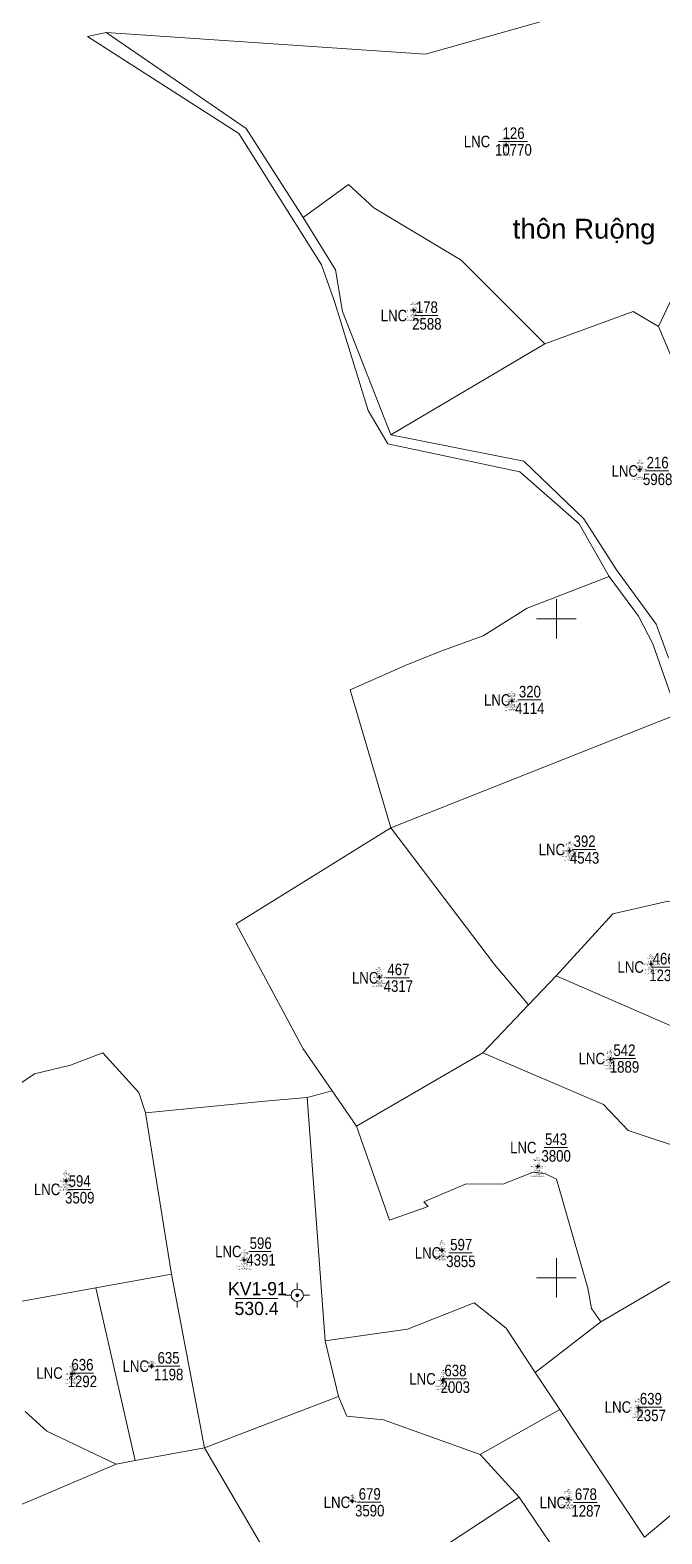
# Model space of a CAD drawing. Header units: metres. Extents: x 545779 to 547235, y 1841259 to 1843294.
# Drawn here: x 546040.3 to 546232, y 1842322.3 to 1842778.7 of the extents above; entities that cross this region are included whole.
import ezdxf
from ezdxf.enums import TextEntityAlignment as Align

# ---------------------------------------------------------------- set-up
doc = ezdxf.new("R2010")
doc.units = ezdxf.units.M
doc.header["$MEASUREMENT"] = 0
for name, color, linetype, lineweight in [('Level 10', 7, 'Continuous', 0), ('Level 11', 7, 'Continuous', 0), ('Level 13', 7, 'Continuous', 0), ('Level 15', 7, 'Continuous', 0), ('Level 18', 7, 'Continuous', 0), ('Level 23', 7, 'Continuous', 0), ('Level 60', 7, 'Continuous', 0), ('Level 8', 7, 'Continuous', 0)]:
    doc.layers.add(name, color=color, linetype=linetype, lineweight=lineweight)
doc.styles.add('Style-univcd', font='univcd.shx')
doc.styles.add('Style-Vnarial', font='Vnarial.shx')
doc.styles.add('Style-vnarialNarrowI', font='vnarialNarrowI.shx')
doc.styles.add('Style-Vntimei', font='Vntimei.shx')

# ---------------------------------------------------------------- blocks, each defined once
blk = doc.blocks.new('DKCDV')
at = {"layer": 'Level 8', "linetype": 'Continuous', "lineweight": 0}
h = blk.add_hatch(color=7, dxfattribs=at)
edge = h.paths.add_edge_path()
edge.add_arc((-0.0025, 0), 1.500009, 0, 360)
at = {"layer": 'Level 8', "color": 1, "linetype": 'Continuous', "lineweight": 0}
for p, q in [((-6.233372, 0), (-12.500078, 0)), ((0, 12.500078), (0, 6.266706)), ((12.500078, 0), (6.266706, 0)), ((0, -6.266706), (0, -12.500078))]:
    blk.add_line(p, q, dxfattribs=at)
for radius in [6.250039, 1.500009]:
    blk.add_circle((-0.0025, 0), radius, dxfattribs=at)
blk = doc.blocks.new('N_THUA_189')
at = {"layer": 'Level 13', "color": 230, "linetype": 'Continuous', "lineweight": 13, "flags": 128}
blk.add_lwpolyline([(-2.39, 0), (6.45, 0)], dxfattribs=at)
at = {"layer": 'Level 13', "color": 230, "linetype": 'Continuous', "lineweight": 0, "style": 'Style-vnarialNarrowI'}
blk.add_text('LNC ', height=3.49998, dxfattribs=at).set_placement((-3.771418, -0.00001), align=Align.MIDDLE_RIGHT)
blk.add_text('126', height=3.49998, dxfattribs=at).set_placement((2.198779, 0.78), align=Align.CENTER)
blk.add_text('10770', height=3.49998, dxfattribs=at).set_placement((2.164396, -0.78002), align=Align.TOP_CENTER)
blk = doc.blocks.new('N_THUA_263')
at = {"layer": 'Level 13', "color": 230, "linetype": 'Continuous', "lineweight": 13, "flags": 128}
blk.add_lwpolyline([(-2.62, 0), (4.46, 0)], dxfattribs=at)
at = {"layer": 'Level 13', "color": 230, "linetype": 'Continuous', "lineweight": 0, "style": 'Style-vnarialNarrowI'}
blk.add_text('LNC ', height=3.49998, dxfattribs=at).set_placement((-3.771418, -0.00001), align=Align.MIDDLE_RIGHT)
blk.add_text('178', height=3.49998, dxfattribs=at).set_placement((1.088231, 0.78), align=Align.CENTER)
blk.add_text('2588', height=3.49998, dxfattribs=at).set_placement((1.093083, -0.78002), align=Align.TOP_CENTER)
blk = doc.blocks.new('N_THUA_310')
at = {"layer": 'Level 13', "color": 230, "linetype": 'Continuous', "lineweight": 13, "flags": 128}
blk.add_lwpolyline([(-2.61, 0), (4.47, 0)], dxfattribs=at)
at = {"layer": 'Level 13', "color": 230, "linetype": 'Continuous', "lineweight": 0, "style": 'Style-vnarialNarrowI'}
blk.add_text('LNC ', height=3.49998, dxfattribs=at).set_placement((-3.771418, -0.00001), align=Align.MIDDLE_RIGHT)
blk.add_text('216', height=3.49998, dxfattribs=at).set_placement((1.088779, 0.78), align=Align.CENTER)
blk.add_text('5968', height=3.49998, dxfattribs=at).set_placement((1.103083, -0.78002), align=Align.TOP_CENTER)
blk = doc.blocks.new('N_THUA_448')
at = {"layer": 'Level 13', "color": 230, "linetype": 'Continuous', "lineweight": 13, "flags": 128}
blk.add_lwpolyline([(-2.62, 0), (4.4, 0)], dxfattribs=at)
at = {"layer": 'Level 13', "color": 230, "linetype": 'Continuous', "lineweight": 0, "style": 'Style-vnarialNarrowI'}
blk.add_text('LNC ', height=3.49998, dxfattribs=at).set_placement((-3.771418, -0.00001), align=Align.MIDDLE_RIGHT)
blk.add_text('320', height=3.49998, dxfattribs=at).set_placement((1.024692, 0.78), align=Align.CENTER)
blk.add_text('4114', height=3.49998, dxfattribs=at).set_placement((0.992253, -0.78002), align=Align.TOP_CENTER)
blk = doc.blocks.new('N_THUA_548')
at = {"layer": 'Level 13', "color": 230, "linetype": 'Continuous', "lineweight": 13, "flags": 128}
blk.add_lwpolyline([(-2.61, 0), (4.47, 0)], dxfattribs=at)
at = {"layer": 'Level 13', "color": 230, "linetype": 'Continuous', "lineweight": 0, "style": 'Style-vnarialNarrowI'}
blk.add_text('LNC ', height=3.49998, dxfattribs=at).set_placement((-3.771418, -0.00001), align=Align.MIDDLE_RIGHT)
blk.add_text('392', height=3.49998, dxfattribs=at).set_placement((1.047816, 0.78), align=Align.CENTER)
blk.add_text('4543', height=3.49998, dxfattribs=at).set_placement((1.044337, -0.78002), align=Align.TOP_CENTER)
blk = doc.blocks.new('N_THUA_643')
at = {"layer": 'Level 13', "color": 230, "linetype": 'Continuous', "lineweight": 13, "flags": 128}
blk.add_lwpolyline([(-2.61, 0), (4.52, 0)], dxfattribs=at)
at = {"layer": 'Level 13', "color": 230, "linetype": 'Continuous', "lineweight": 0, "style": 'Style-vnarialNarrowI'}
blk.add_text('LNC ', height=3.49998, dxfattribs=at).set_placement((-3.771418, -0.00001), align=Align.MIDDLE_RIGHT)
blk.add_text('466', height=3.49998, dxfattribs=at).set_placement((1.118779, 0.78), align=Align.CENTER)
blk.add_text('1237', height=3.49998, dxfattribs=at).set_placement((1.194126, -0.78002), align=Align.TOP_CENTER)
blk = doc.blocks.new('N_THUA_644')
at = {"layer": 'Level 13', "color": 230, "linetype": 'Continuous', "lineweight": 13, "flags": 128}
blk.add_lwpolyline([(-2.61, 0), (4.52, 0)], dxfattribs=at)
at = {"layer": 'Level 13', "color": 230, "linetype": 'Continuous', "lineweight": 0, "style": 'Style-vnarialNarrowI'}
blk.add_text('LNC ', height=3.49998, dxfattribs=at).set_placement((-3.771418, -0.00001), align=Align.MIDDLE_RIGHT)
blk.add_text('467', height=3.49998, dxfattribs=at).set_placement((1.199274, 0.78), align=Align.CENTER)
blk.add_text('4317', height=3.49998, dxfattribs=at).set_placement((1.184126, -0.78002), align=Align.TOP_CENTER)
blk = doc.blocks.new('N_THUA_751')
at = {"layer": 'Level 13', "color": 230, "linetype": 'Continuous', "lineweight": 13, "flags": 128}
blk.add_lwpolyline([(-2.62, 0), (4.4, 0)], dxfattribs=at)
at = {"layer": 'Level 13', "color": 230, "linetype": 'Continuous', "lineweight": 0, "style": 'Style-vnarialNarrowI'}
blk.add_text('LNC ', height=3.49998, dxfattribs=at).set_placement((-3.771418, -0.00001), align=Align.MIDDLE_RIGHT)
blk.add_text('542', height=3.49998, dxfattribs=at).set_placement((1.007816, 0.78), align=Align.CENTER)
blk.add_text('1889', height=3.49998, dxfattribs=at).set_placement((1.028142, -0.78002), align=Align.TOP_CENTER)
blk = doc.blocks.new('N_THUA_752')
at = {"layer": 'Level 13', "color": 230, "linetype": 'Continuous', "lineweight": 13, "flags": 128}
blk.add_lwpolyline([(-2.61, 0), (4.47, 0)], dxfattribs=at)
at = {"layer": 'Level 13', "color": 230, "linetype": 'Continuous', "lineweight": 0, "style": 'Style-vnarialNarrowI'}
blk.add_text('LNC ', height=3.49998, dxfattribs=at).set_placement((-3.771418, -0.00001), align=Align.MIDDLE_RIGHT)
blk.add_text('543', height=3.49998, dxfattribs=at).set_placement((1.039485, 0.78), align=Align.CENTER)
blk.add_text('3800', height=3.49998, dxfattribs=at).set_placement((1.069544, -0.78002), align=Align.TOP_CENTER)
blk = doc.blocks.new('N_THUA_824')
at = {"layer": 'Level 13', "color": 230, "linetype": 'Continuous', "lineweight": 13, "flags": 128}
blk.add_lwpolyline([(-2.62, 0), (4.4, 0)], dxfattribs=at)
at = {"layer": 'Level 13', "color": 230, "linetype": 'Continuous', "lineweight": 0, "style": 'Style-vnarialNarrowI'}
blk.add_text('LNC ', height=3.49998, dxfattribs=at).set_placement((-3.771418, -0.00001), align=Align.MIDDLE_RIGHT)
blk.add_text('594', height=3.49998, dxfattribs=at).set_placement((0.997401, 0.78), align=Align.CENTER)
blk.add_text('3509', height=3.49998, dxfattribs=at).set_placement((1.028142, -0.78002), align=Align.TOP_CENTER)
blk = doc.blocks.new('N_THUA_826')
at = {"layer": 'Level 13', "color": 230, "linetype": 'Continuous', "lineweight": 13, "flags": 128}
blk.add_lwpolyline([(-2.65, 0), (4.16, 0)], dxfattribs=at)
at = {"layer": 'Level 13', "color": 230, "linetype": 'Continuous', "lineweight": 0, "style": 'Style-vnarialNarrowI'}
blk.add_text('LNC ', height=3.49998, dxfattribs=at).set_placement((-3.771418, -0.00001), align=Align.MIDDLE_RIGHT)
blk.add_text('596', height=3.49998, dxfattribs=at).set_placement((0.928779, 0.78), align=Align.CENTER)
blk.add_text('4391', height=3.49998, dxfattribs=at).set_placement((1.049544, -0.78002), align=Align.TOP_CENTER)
blk = doc.blocks.new('N_THUA_827')
at = {"layer": 'Level 13', "color": 230, "linetype": 'Continuous', "lineweight": 13, "flags": 128}
blk.add_lwpolyline([(-2.61, 0), (4.49, 0)], dxfattribs=at)
at = {"layer": 'Level 13', "color": 230, "linetype": 'Continuous', "lineweight": 0, "style": 'Style-vnarialNarrowI'}
blk.add_text('LNC ', height=3.49998, dxfattribs=at).set_placement((-3.771418, -0.00001), align=Align.MIDDLE_RIGHT)
blk.add_text('597', height=3.49998, dxfattribs=at).set_placement((1.179274, 0.78), align=Align.CENTER)
blk.add_text('3855', height=3.49998, dxfattribs=at).set_placement((1.083684, -0.78002), align=Align.TOP_CENTER)
blk = doc.blocks.new('N_THUA_872')
at = {"layer": 'Level 13', "color": 230, "linetype": 'Continuous', "lineweight": 13, "flags": 128}
blk.add_lwpolyline([(-2.62, 0), (4.46, 0)], dxfattribs=at)
at = {"layer": 'Level 13', "color": 230, "linetype": 'Continuous', "lineweight": 0, "style": 'Style-vnarialNarrowI'}
blk.add_text('LNC ', height=3.49998, dxfattribs=at).set_placement((-3.771418, -0.00001), align=Align.MIDDLE_RIGHT)
blk.add_text('635', height=3.49998, dxfattribs=at).set_placement((1.058831, 0.78), align=Align.CENTER)
blk.add_text('1198', height=3.49998, dxfattribs=at).set_placement((1.093083, -0.78002), align=Align.TOP_CENTER)
blk = doc.blocks.new('N_THUA_873')
at = {"layer": 'Level 13', "color": 230, "linetype": 'Continuous', "lineweight": 13, "flags": 128}
blk.add_lwpolyline([(-2.61, 0), (4.47, 0)], dxfattribs=at)
at = {"layer": 'Level 13', "color": 230, "linetype": 'Continuous', "lineweight": 0, "style": 'Style-vnarialNarrowI'}
blk.add_text('LNC ', height=3.49998, dxfattribs=at).set_placement((-3.771418, -0.00001), align=Align.MIDDLE_RIGHT)
blk.add_text('636', height=3.49998, dxfattribs=at).set_placement((1.088779, 0.78), align=Align.CENTER)
blk.add_text('1292', height=3.49998, dxfattribs=at).set_placement((1.052668, -0.78002), align=Align.TOP_CENTER)
blk = doc.blocks.new('N_THUA_875')
at = {"layer": 'Level 13', "color": 230, "linetype": 'Continuous', "lineweight": 13, "flags": 128}
blk.add_lwpolyline([(-2.61, 0), (4.47, 0)], dxfattribs=at)
at = {"layer": 'Level 13', "color": 230, "linetype": 'Continuous', "lineweight": 0, "style": 'Style-vnarialNarrowI'}
blk.add_text('LNC ', height=3.49998, dxfattribs=at).set_placement((-3.771418, -0.00001), align=Align.MIDDLE_RIGHT)
blk.add_text('638', height=3.49998, dxfattribs=at).set_placement((1.098231, 0.78), align=Align.CENTER)
blk.add_text('2003', height=3.49998, dxfattribs=at).set_placement((1.044337, -0.78002), align=Align.TOP_CENTER)
blk = doc.blocks.new('N_THUA_876')
at = {"layer": 'Level 13', "color": 230, "linetype": 'Continuous', "lineweight": 13, "flags": 128}
blk.add_lwpolyline([(-2.61, 0), (4.52, 0)], dxfattribs=at)
at = {"layer": 'Level 13', "color": 230, "linetype": 'Continuous', "lineweight": 0, "style": 'Style-vnarialNarrowI'}
blk.add_text('LNC ', height=3.49998, dxfattribs=at).set_placement((-3.771418, -0.00001), align=Align.MIDDLE_RIGHT)
blk.add_text('639', height=3.49998, dxfattribs=at).set_placement((1.10329, 0.78), align=Align.CENTER)
blk.add_text('2357', height=3.49998, dxfattribs=at).set_placement((1.194126, -0.78002), align=Align.TOP_CENTER)
blk = doc.blocks.new('N_THUA_920')
at = {"layer": 'Level 13', "color": 230, "linetype": 'Continuous', "lineweight": 13, "flags": 128}
blk.add_lwpolyline([(-2.61, 0), (4.52, 0)], dxfattribs=at)
at = {"layer": 'Level 13', "color": 230, "linetype": 'Continuous', "lineweight": 0, "style": 'Style-vnarialNarrowI'}
blk.add_text('LNC ', height=3.49998, dxfattribs=at).set_placement((-3.771418, -0.00001), align=Align.MIDDLE_RIGHT)
blk.add_text('678', height=3.49998, dxfattribs=at).set_placement((1.118231, 0.78), align=Align.CENTER)
blk.add_text('1287', height=3.49998, dxfattribs=at).set_placement((1.184126, -0.78002), align=Align.TOP_CENTER)
blk = doc.blocks.new('N_THUA_921')
at = {"layer": 'Level 13', "color": 230, "linetype": 'Continuous', "lineweight": 13, "flags": 128}
blk.add_lwpolyline([(-2.61, 0), (4.47, 0)], dxfattribs=at)
at = {"layer": 'Level 13', "color": 230, "linetype": 'Continuous', "lineweight": 0, "style": 'Style-vnarialNarrowI'}
blk.add_text('LNC ', height=3.49998, dxfattribs=at).set_placement((-3.771418, -0.00001), align=Align.MIDDLE_RIGHT)
blk.add_text('679', height=3.49998, dxfattribs=at).set_placement((1.07329, 0.78), align=Align.CENTER)
blk.add_text('3590', height=3.49998, dxfattribs=at).set_placement((1.069544, -0.78002), align=Align.TOP_CENTER)
blk = doc.blocks.new('CENTRD')
at = {"layer": 'Level 11', "linetype": 'Continuous', "lineweight": 0}
h = blk.add_hatch(color=3, dxfattribs=at)
edge = h.paths.add_edge_path()
edge.add_arc((-0.0025, 0), 1.500056, 0, 360)
at = {"layer": 'Level 11', "color": 3, "linetype": 'Continuous', "lineweight": 0}
for p, q in [((-6.200231, 0), (-12.600469, 0)), ((0, 6.200231), (-6.200231, 0)), ((-6.200231, 0), (0, -6.200231)), ((0, 12.600469), (0, 6.200231)), ((6.200231, 0), (0, 6.200231)), ((0, -6.200231), (6.200231, 0)), ((12.400462, 0), (6.200231, 0)), ((0, -6.200231), (0, -12.600469))]:
    blk.add_line(p, q, dxfattribs=at)

msp = doc.modelspace()

# ---------------------------------------------------------------- linework, layer by layer
at = {"layer": 'Level 10', "color": 7, "linetype": 'Continuous', "lineweight": 0}
msp.add_line((546236.78, 1842571.03), (546149.76, 1842536.61), dxfattribs=at)
at = {"layer": 'Level 10', "color": 7, "linetype": 'Continuous', "lineweight": 0, "flags": 128}
for points in [[(546214.49, 1842788.85), (546212.69, 1842786.13), (546160.28, 1842771.41), (546063.39, 1842777.92)], [(546063.39, 1842777.92), (546057.67, 1842776.79), (546103.6, 1842747.28), (546128.73, 1842707.4), (546132.79, 1842696), (546142.86, 1842663.23), (546148.88, 1842653.1), (546188.89, 1842644.61), (546206.92, 1842628.83), (546216.01, 1842612.86)], [(546063.39, 1842777.92), (546105.81, 1842748.86), (546123.14, 1842721.8)], [(546231.01, 1842688.77), (546258.04, 1842745.83)], [(546196.53, 1842683.5), (546171.1, 1842708.85), (546144.57, 1842724.72), (546136.93, 1842731.84), (546123.14, 1842721.8)], [(546123.14, 1842721.8), (546132.98, 1842705.88), (546135.14, 1842693.24), (546149.81, 1842655.88)], [(546231.01, 1842688.77), (546223.35, 1842693.32), (546196.53, 1842683.5)], [(546264.42, 1842670.82), (546238.53, 1842671.12), (546231.01, 1842688.77)], [(546149.81, 1842655.88), (546196.53, 1842683.5)], [(546234.09, 1842588.15), (546230.31, 1842598.41), (546218.22, 1842614.92), (546208.34, 1842630.37), (546190.17, 1842647.84), (546149.81, 1842655.88)], [(546216.01, 1842612.86), (546191.11, 1842603.2)], [(546245, 1842512.76), (546249.5, 1842536.4), (546242.29, 1842546.94), (546236.78, 1842571.03), (546229.25, 1842592.39), (546224.89, 1842600.78), (546216.01, 1842612.86)], [(546191.11, 1842603.2), (546177.79, 1842594.82), (546164.97, 1842590.16), (546154.1, 1842585.88), (546137.4, 1842578.5), (546149.76, 1842536.61)], [(546131.96, 1842456.71), (546123.14, 1842469.5), (546102.83, 1842507.4), (546149.76, 1842536.61)], [(546191.56, 1842482.85), (546181.27, 1842495.06), (546149.76, 1842536.61)], [(546217.15, 1842510.49), (546233.95, 1842514.35), (546245, 1842512.76)], [(546199.96, 1842491.67), (546217.15, 1842510.49)], [(546191.56, 1842482.85), (546199.96, 1842491.67)], [(546199.96, 1842491.67), (546245.46, 1842471.83)], [(546177.71, 1842468.32), (546191.56, 1842482.85)], [(546075.26, 1842450.05), (546073.25, 1842456.26), (546062.38, 1842468.26), (546052.54, 1842464.5), (546041.64, 1842461.89), (546012.77, 1842442.43)], [(546139.31, 1842446.06), (546177.71, 1842468.32)], [(546177.71, 1842468.32), (546214.35, 1842452.57), (546221.83, 1842444.76), (546241.59, 1842438.15)], [(546075.26, 1842450.05), (546112.67, 1842453.71), (546124.36, 1842454.78)], [(546124.36, 1842454.78), (546131.96, 1842456.71)], [(546124.36, 1842454.78), (546129.81, 1842380.93)], [(546131.96, 1842456.71), (546139.31, 1842446.06)], [(546083.21, 1842401.09), (546075.26, 1842450.05)], [(546213.46, 1842386.63), (546210.7, 1842390.65), (546209.51, 1842396.89), (546200.03, 1842429.97), (546196.68, 1842431.62), (546192.96, 1842432.07), (546183.78, 1842428.48), (546172.6, 1842428.55), (546159.8, 1842423.1), (546161.11, 1842421.63), (546149.37, 1842417.51), (546139.31, 1842446.06)], [(546083.21, 1842401.09), (546060.27, 1842396.95)], [(546093.16, 1842348.43), (546083.21, 1842401.09)], [(546213.46, 1842386.63), (546234.49, 1842398.89)], [(546060.27, 1842396.95), (546035.6, 1842392.49)], [(546060.27, 1842396.95), (546072.18, 1842344.52)], [(546193.61, 1842371.26), (546184.72, 1842384.73), (546175.09, 1842392.37), (546154.87, 1842384.41), (546129.81, 1842380.93)], [(546193.61, 1842371.26), (546213.46, 1842386.63)], [(546129.81, 1842380.93), (546133.86, 1842363.98)], [(546201.08, 1842360), (546193.61, 1842371.26)], [(546133.86, 1842363.98), (546093.16, 1842348.43)], [(546133.86, 1842363.98), (546136.39, 1842357.99), (546147.53, 1842356.94), (546176.84, 1842346.42)], [(546066.43, 1842343.45), (546045.32, 1842353.5), (546038.78, 1842359.39)], [(546176.84, 1842346.42), (546201.08, 1842360)], [(546201.08, 1842360), (546226.72, 1842321.35)], [(546072.18, 1842344.52), (546093.16, 1842348.43)], [(546093.16, 1842348.43), (546125.91, 1842292.57)], [(546066.43, 1842343.45), (546072.18, 1842344.52)], [(546176.84, 1842346.42), (546188.69, 1842333.41)], [(546066.43, 1842343.45), (546036.42, 1842330.75)], [(546226.72, 1842321.35), (546251.95, 1842342.33)], [(546135.62, 1842298.65), (546188.69, 1842333.41)], [(546188.69, 1842333.41), (546207.77, 1842305.3)]]:
    msp.add_lwpolyline(points, dxfattribs=at)
at = {"layer": 'Level 23', "color": 12, "linetype": 'Continuous', "lineweight": 0, "flags": 128}
for points in [[(546063.39, 1842777.92), (546057.67, 1842776.79), (546103.6, 1842747.28), (546128.73, 1842707.4), (546132.79, 1842696), (546142.86, 1842663.23), (546148.88, 1842653.1), (546188.89, 1842644.61), (546206.92, 1842628.83), (546216.01, 1842612.86)], [(546063.39, 1842777.92), (546105.81, 1842748.86), (546123.14, 1842721.8)], [(546123.14, 1842721.8), (546132.98, 1842705.88), (546135.14, 1842693.24), (546149.81, 1842655.88)], [(546234.09, 1842588.15), (546230.31, 1842598.41), (546218.22, 1842614.92), (546208.34, 1842630.37), (546190.17, 1842647.84), (546149.81, 1842655.88)], [(546245, 1842512.76), (546249.5, 1842536.4), (546242.29, 1842546.94), (546236.78, 1842571.03), (546229.25, 1842592.39), (546224.89, 1842600.78), (546216.01, 1842612.86)]]:
    msp.add_lwpolyline(points, dxfattribs=at)
at = {"layer": 'Level 60', "color": 7, "linetype": 'Continuous', "lineweight": 0, "flags": 128}
for points in [[(546200, 1842594), (546200, 1842606)], [(546194, 1842600), (546206, 1842600)], [(546200, 1842394), (546200, 1842406)], [(546194, 1842400), (546206, 1842400)]]:
    msp.add_lwpolyline(points, dxfattribs=at)
at = {"layer": 'Level 8', "color": 5, "linetype": 'Continuous', "lineweight": 13}
msp.add_line((546102.48, 1842393.72), (546115.45, 1842393.72), dxfattribs=at)

# ---------------------------------------------------------------- block references
at = {"layer": 'Level 11', "color": 3, "linetype": 'Continuous', "lineweight": 0, "xscale": 0.049998, "yscale": 0.049998, "zscale": 0.049998}
for p in [(546184.74, 1842743.72), (546156.72, 1842693.57), (546225.29, 1842645.3), (546186.44, 1842575.05), (546204.01, 1842529.64), (546228.76, 1842495.25), (546146.29, 1842491.28), (546216.45, 1842466.3), (546194.37, 1842433.78), (546051.18, 1842429.46), (546165.31, 1842408.33), (546105.28, 1842405.48), (546053.09, 1842370.91), (546077.12, 1842373.13), (546165.58, 1842368.97), (546224.95, 1842360.54), (546138.04, 1842332.27), (546203.6, 1842332.86)]:
    msp.add_blockref('CENTRD', p, dxfattribs=at)
at = {"layer": 'Level 13', "color": 230, "linetype": 'Continuous', "lineweight": 0}
for name, p in [('N_THUA_189', (546184.81, 1842744.88)), ('N_THUA_263', (546159.6, 1842692.05)), ('N_THUA_310', (546229.65, 1842644.89)), ('N_THUA_448', (546190.95, 1842575.38)), ('N_THUA_548', (546207.53, 1842529.99)), ('N_THUA_644', (546150.87, 1842491.08)), ('N_THUA_643', (546231.46, 1842494.34)), ('N_THUA_751', (546219.66, 1842466.55)), ('N_THUA_752', (546198.87, 1842439.54)), ('N_THUA_824', (546054.32, 1842426.86)), ('N_THUA_826', (546109.33, 1842408)), ('N_THUA_827', (546169.94, 1842407.56)), ('N_THUA_872', (546081.24, 1842373.2)), ('N_THUA_873', (546055.07, 1842371.11)), ('N_THUA_875', (546168.27, 1842369.36)), ('N_THUA_876', (546227.58, 1842360.79)), ('N_THUA_921', (546142.29, 1842331.89)), ('N_THUA_920', (546207.85, 1842331.82))]:
    msp.add_blockref(name, p, dxfattribs=at)
at = {"layer": 'Level 8', "color": 1, "linetype": 'Continuous', "lineweight": 0, "xscale": 0.299998, "yscale": 0.299998, "zscale": 0.299998}
msp.add_blockref('DKCDV', (546121.37, 1842394.73), dxfattribs=at)

# ---------------------------------------------------------------- texts
at = {"layer": 'Level 15', "color": 3, "linetype": 'Continuous', "lineweight": 0, "char_height": 0.3, "attachment_point": 5, "style": 'Style-Vntimei'}
for s, insert, line_spacing_factor in [('126\\PLNC\\PHå ThÞ TrÇm\\PTh«n Ruéng\\P \\P1939\\P190157171\\P22/03/2008\\PC«ng an t∅nh Qu¶ng TrÞ\\P \\P \\P \\P \\P \\P29/6\\P12/01/1998\\PC«ng an x· H\xadíng T©n\\P', (546184.74, 1842743.67), 0.72), ('178\\PLNC\\PHå V¨n N©m\\PTh«n Ruéng\\P \\P1958\\P190457191\\P30/06/1987\\PC«ng an t∅nh B×nh TrÞ Thiªn\\PHå ThÞ Tiªn\\P1964\\P190440668\\P30/06/1987\\PC«ng an t∅nh B×nh TrÞ Thiªn\\P43/6\\P12/12/1998\\PC«ng an x· H\xadíng T©n\\P', (546156.72, 1842693.52), 0.72), ('216\\PLNC\\PHå V¨n Ph©m\\PTh«n Ruéng\\P \\P1951\\P190157150\\P22/08/1987\\PC«ng an t∅nh B×nh TrÞ Thiªn\\PHå ThÞ Ta Põng\\P1957\\P \\P \\P \\P52/6\\P02/12/1998\\PC«ng an x· H\xadíng T©n\\P', (546225.29, 1842645.25), 0.72), ('320\\PLNC\\PHå V¨n X¨ng\\PTh«n Ruéng\\P§ång Ruéng\\P1977\\P197121802\\P21/09/1999\\PC«ng an t∅nh Qu¶ng TrÞ\\PHå ThÞ Tem\\P1978\\P197121806\\P21/09/1999\\PC«ng an t∅nh Qu¶ng TrÞ\\P9/6\\P20/08/2005\\PC«ng an x· H\xadíng T©n\\P', (546186.44, 1842575), 0.72), ('392\\PLNC\\PHå V¨n X¨ng\\PTh«n Ruéng\\P \\P1977\\P197121802\\P21/09/1999\\PC«ng an t∅nh Qu¶ng TrÞ\\PHå ThÞ Tem\\P1978\\P197121806\\P21/09/1999\\PC«ng an t∅nh Qu¶ng TrÞ\\P9/6\\P20/08/2005\\PC«ng an x· H\xadíng T©n\\P', (546204.01, 1842529.59), 0.72), ('467\\PLNC\\PHå V¨n Kh¨n\\PTh«n Ruéng\\P \\P1980\\P197136378\\P08/09/2001\\PC«ng an t∅nh Qu¶ng TrÞ\\PHå ThÞ HiÒn\\P1980\\P197116654\\P16/09/1999\\PC«ng an t∅nh Qu¶ng TrÞ\\P60/6\\P16/05/2005\\PC«ng an x· H\xadíng T©n\\P', (546146.29, 1842491.23), 0.72), ('466\\PLNC\\PHå Ta NÒ\\PTh«n Ruéng\\P \\P1949\\P191457162\\P30/06/1987\\PC«ng an t∅nh B×nh TrÞ Thiªn\\PHå ThÞ H\xadng\\P1968\\P197121817\\P21/09/1999\\PC«ng an t∅nh Qu¶ng TrÞ\\P33/6\\P12/01/1998\\PC«ng an x· H\xadíng T©n\\P', (546228.76, 1842495.2), 0.72), ('542\\PLNC\\PHå V¨n Lai\\PTh«n Ruéng\\P \\P1958\\P197121536\\P21/09/1999\\PC«ng an t∅nh Qu¶ng TrÞ\\PHå ThÞ Ra Cun\\P1954\\P197121853\\P21/09/1999\\PC«ng an t∅nh Qu¶ng TrÞ\\P24/6\\P02/12/1998\\PC«ng an x· H\xadíng T©n\\P', (546216.45, 1842466.25), 0.72), ('543\\PLNC\\PHå V¨n Hoµng\\PTh«n Ruéng\\P \\P1983\\P197156362\\P09/08/2001\\PC«ng an t∅nh Qu¶ng TrÞ\\PHoµng ThÞ §«ng\\P \\P194311666\\P08/01/2004\\PC«ng an t∅nh Qu¶ng TrÞ\\P18/7\\P09/06/2008\\PC«ng an x· H\xadíng T©n\\P', (546194.37, 1842433.73), 0.72), ('594\\PLNC\\PHå V¨n Cêi\\PTh«n Ruéng\\P \\P1980\\P197159326\\P09/08/2001\\PC«ng an t∅nh Qu¶ng TrÞ\\PHå ThÞ PhÓ\\P1983\\P197156281\\P21/07/2001\\PC«ng an t∅nh Qu¶ng TrÞ\\P70/6\\P08/12/2007\\PC«ng an x· H\xadíng T©n\\P', (546051.18, 1842429.41), 0.72), ('596\\PLNC\\PHå V¨n X¨ng\\PTh«n Ruéng\\P \\P1977\\P197121802\\P21/09/1999\\PC«ng an t∅nh Qu¶ng TrÞ\\PHå ThÞ Tem\\P1978\\P197121806\\P21/09/1999\\PC«ng an t∅nh Qu¶ng TrÞ\\P9/6\\P20/08/2005\\PC«ng an x· H\xadíng T©n\\P', (546105.28, 1842405.43), 0.72), ('597\\PLNC\\PHå N©m\\PTh«n Ruéng\\P \\P1949\\P190457153\\P30/06/1987\\PC«ng an t∅nh B×nh TrÞ Thiªn\\PHå ThÞ D¬ng\\P1960\\P191143063\\P26/06/1987\\PC«ng an t∅nh B×nh TrÞ Thiªn\\P56/6\\P02/12/1998\\PC«ng an x· H\xadíng T©n\\P', (546165.31, 1842408.28), 0.72), ('636\\PLNC\\PHå V¨n HÐ\\PTh«n Ruéng\\P \\P1983\\P197121832\\P21/09/1999\\PC«ng an t∅nh Qu¶ng TrÞ\\PHå ThÞ Ðn\\P1983\\P197159330\\P09/08/2001\\PC«ng an t∅nh Qu¶ng TrÞ\\P61/6\\P19/05/2005\\PC«ng an x· H\xadíng T©n\\P', (546053.09, 1842370.86), 0.72), ('635\\PLNC\\PHå Ta Lan\\PTh«n Ruéng\\P \\P1969\\P197073803\\P26/05/1996\\PC«ng an t∅nh Qu¶ng TrÞ\\PHå ThÞ Hån\\P \\P \\P \\P \\P \\P \\P \\P', (546077.12, 1842373.08), 0.405), ('638\\PLNC\\PHå S\xadl\\PTh«n Ruéng\\P \\P1960\\P197236283\\P24/02/2006\\PC«ng an t∅nh Qu¶ng TrÞ\\PHå ThÞ Tr¨ng\\P1970\\P197236264\\P24/02/2006\\PC«ng an t∅nh Qu¶ng TrÞ\\P32/6\\P12/09/2006\\PC«ng an x· H\xadíng T©n\\P', (546165.58, 1842368.92), 0.72), ('639\\PLNC\\PHå Ta NÒ\\PTh«n Ruéng\\P \\P1949\\P191457162\\P30/06/1987\\PC«ng an t∅nh B×nh TrÞ Thiªn\\PHå ThÞ H\xadng\\P1968\\P197121817\\P21/09/1999\\PC«ng an t∅nh Qu¶ng TrÞ\\P33/6\\P12/01/1998\\PC«ng an x· H\xadíng T©n\\P', (546224.95, 1842360.49), 0.72), ('678\\PLNC\\PHå V¨n Cêi\\PTh«n Ruéng\\P \\P1980\\P197159326\\P09/08/2001\\PC«ng an t∅nh Qu¶ng TrÞ\\PHå ThÞ PhÓ\\P1983\\P197156281\\P21/07/2001\\PC«ng an t∅nh Qu¶ng TrÞ\\P70/6\\P08/12/2007\\PC«ng an x· H\xadíng T©n\\P', (546203.6, 1842332.81), 0.72), ('679\\PLNC\\PHå Xu©n\\PTh«n Ruéng\\P \\P1982\\P197156373\\P09/08/2001\\PC«ng an t∅nh Qu¶ng TrÞ\\PHå ThÞ M\xad¬ng\\P1984\\P \\P \\P \\P \\P \\P \\P', (546138.04, 1842332.22), 0.45)]:
    msp.add_mtext(s, dxfattribs=dict(at, insert=insert, line_spacing_factor=line_spacing_factor))
at = {"layer": 'Level 18', "color": 7, "linetype": 'Continuous', "lineweight": 0, "style": 'Style-Vnarial'}
msp.add_text('th«n Ruéng', height=6, dxfattribs=at).set_placement((546208.41, 1842718.41), align=Align.MIDDLE_CENTER)
at = {"layer": 'Level 8', "color": 230, "linetype": 'Continuous', "lineweight": 0, "style": 'Style-univcd'}
msp.add_text('KV1-91', height=4, dxfattribs=at).set_placement((546109.27, 1842394.72), align=Align.CENTER)
at = {"layer": 'Level 8', "color": 5, "linetype": 'Continuous', "lineweight": 0, "style": 'Style-univcd'}
msp.add_text('530.4', height=4, dxfattribs=at).set_placement((546109.01, 1842392.72), align=Align.TOP_CENTER)

doc.saveas('drawing.dxf')
